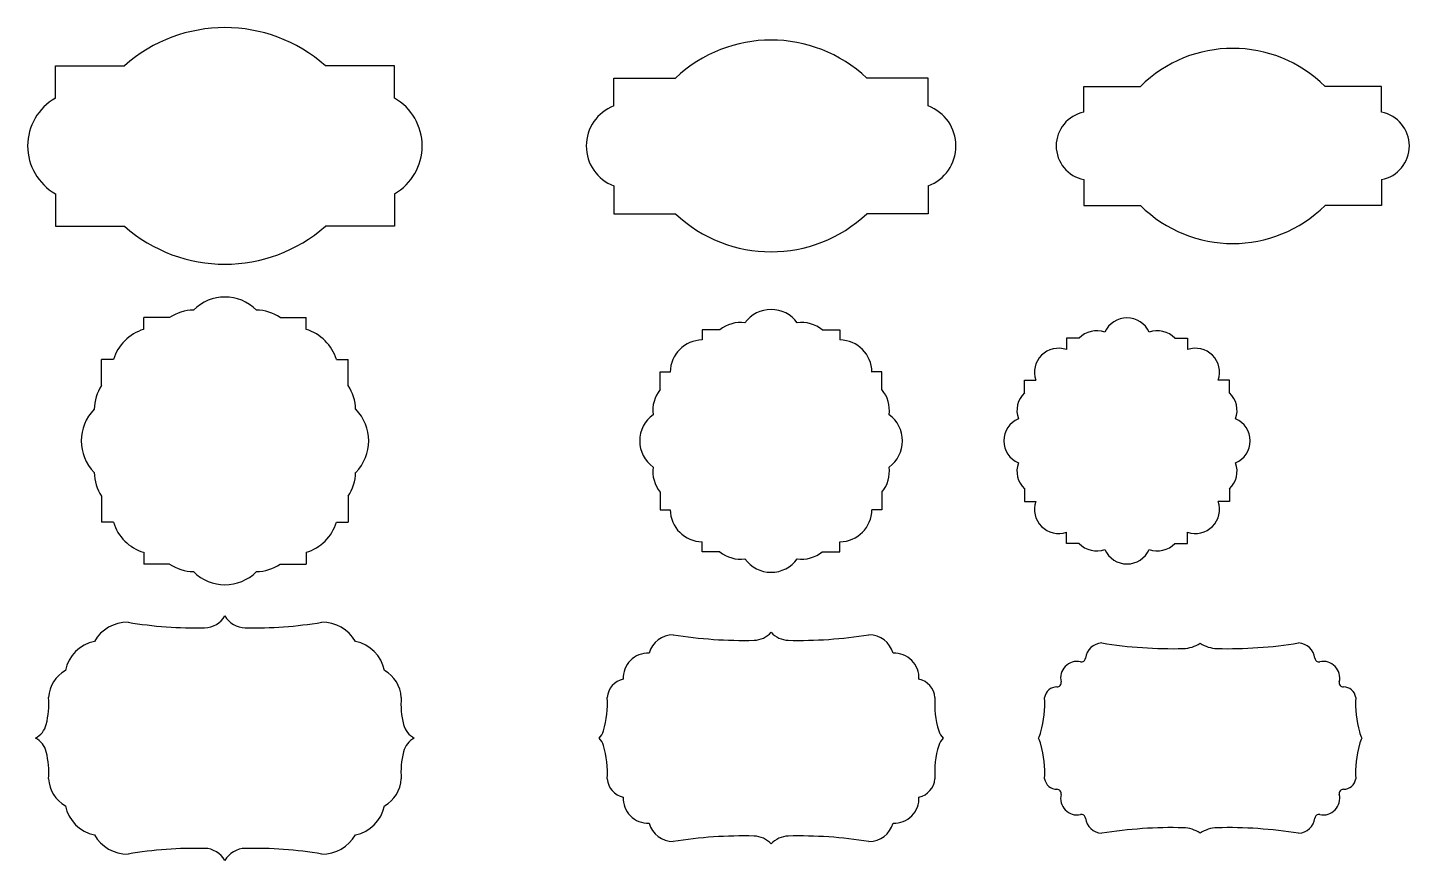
# Model space of a CAD drawing. Extents: x -243 to 91, y 1077 to 1278.
import ezdxf

# ---------------------------------------------------------------- set-up
doc = ezdxf.new("R2010")
doc.units = 0
doc.layers.get('0').update_dxf_attribs({"linetype": 'CONTINUOUS'})

msp = doc.modelspace()

# ---------------------------------------------------------------- linework, layer by layer
for p, q in [((-236.24, 1268.77), (-219.58, 1268.77)), ((-236.24, 1260.96), (-236.24, 1268.77)), ((-154.35, 1268.77), (-171.02, 1268.77)), ((-154.35, 1260.96), (-154.35, 1268.77)), ((-101.34, 1259.06), (-101.34, 1265.77)), ((-101.34, 1265.77), (-86.5, 1265.77)), ((-25.44, 1265.77), (-40.28, 1265.77)), ((-25.44, 1259.06), (-25.44, 1265.77)), ((12.17, 1263.77), (25.81, 1263.77)), ((12.17, 1257.55), (12.17, 1263.77)), ((84.06, 1263.77), (70.42, 1263.77)), ((84.06, 1257.55), (84.06, 1263.77)), ((-101.34, 1239.77), (-101.34, 1233.06)), ((-25.44, 1239.77), (-25.44, 1233.06)), ((12.17, 1241.28), (12.17, 1235.06)), ((84.06, 1241.28), (84.06, 1235.06)), ((-236.24, 1237.87), (-236.24, 1230.06)), ((-154.35, 1237.87), (-154.35, 1230.06)), ((12.17, 1235.06), (25.81, 1235.06)), ((84.06, 1235.06), (70.42, 1235.06)), ((-101.34, 1233.06), (-86.5, 1233.06)), ((-25.44, 1233.06), (-40.28, 1233.06)), ((-236.24, 1230.06), (-219.58, 1230.06)), ((-154.35, 1230.06), (-171.02, 1230.06)), ((-208.65, 1207.98), (-214.92, 1207.98)), ((-214.92, 1205.12), (-214.92, 1207.98)), ((-181.95, 1207.98), (-175.67, 1207.98)), ((-175.67, 1205.12), (-175.67, 1207.98)), ((-75.75, 1204.98), (-80.02, 1204.98)), ((-80.02, 1204.98), (-80.02, 1202.57)), ((-51.03, 1204.98), (-46.76, 1204.98)), ((-46.76, 1204.98), (-46.76, 1202.57)), ((10.99, 1202.98), (7.95, 1202.98)), ((7.95, 1202.98), (7.95, 1200.25)), ((34.15, 1202.98), (37.2, 1202.98)), ((37.2, 1202.98), (37.2, 1200.25)), ((-225.07, 1191.57), (-225.07, 1197.84)), ((-222.2, 1197.84), (-225.07, 1197.84)), ((-168.39, 1197.84), (-165.53, 1197.84)), ((-165.53, 1191.57), (-165.53, 1197.84)), ((-90.16, 1190.58), (-90.16, 1194.84)), ((-90.16, 1194.84), (-87.74, 1194.84)), ((-36.62, 1194.84), (-39.04, 1194.84)), ((-36.62, 1190.58), (-36.62, 1194.84)), ((-2.2, 1189.8), (-2.2, 1192.84)), ((-2.2, 1192.84), (0.54, 1192.84)), ((47.34, 1192.84), (44.6, 1192.84)), ((47.34, 1189.8), (47.34, 1192.84)), ((-225.07, 1164.86), (-225.07, 1158.59)), ((-165.53, 1164.86), (-165.53, 1158.59)), ((-90.16, 1165.85), (-90.16, 1161.59)), ((-36.62, 1165.85), (-36.62, 1161.59)), ((-2.2, 1166.64), (-2.2, 1163.59)), ((47.34, 1166.64), (47.34, 1163.59)), ((-90.16, 1161.59), (-87.74, 1161.59)), ((-36.62, 1161.59), (-39.04, 1161.59)), ((-2.2, 1163.59), (0.54, 1163.59)), ((47.34, 1163.59), (44.6, 1163.59)), ((-222.2, 1158.59), (-225.07, 1158.59)), ((-168.39, 1158.59), (-165.53, 1158.59)), ((7.95, 1153.45), (7.95, 1156.18)), ((37.2, 1153.45), (37.2, 1156.18)), ((-80.02, 1151.45), (-80.02, 1153.86)), ((-75.75, 1151.45), (-80.02, 1151.45)), ((-51.03, 1151.45), (-46.76, 1151.45)), ((-46.76, 1151.45), (-46.76, 1153.86)), ((10.99, 1153.45), (7.95, 1153.45)), ((34.15, 1153.45), (37.2, 1153.45)), ((-214.92, 1151.31), (-214.92, 1148.45)), ((-208.65, 1148.45), (-214.92, 1148.45)), ((-181.95, 1148.45), (-175.67, 1148.45)), ((-175.67, 1151.31), (-175.67, 1148.45))]:
    msp.add_line(p, q)
for centre, radius, start, end in [((-195.3, 1241.33), 36.64, 48.4969, 131.5031), ((-63.39, 1241.33), 33.64, 46.5961, 133.4039), ((48.12, 1241.33), 31.64, 45.1732, 134.8268), ((-229.66, 1249.41), 13.29, 119.7042, 240.2958), ((-160.94, 1249.41), 13.29, 299.7042, 60.2958), ((-97.75, 1249.41), 10.29, 110.3914, 249.6086), ((-29.03, 1249.41), 10.29, 290.3914, 69.6086), ((13.76, 1249.41), 8.29, 101.024, 258.976), ((82.48, 1249.41), 8.29, 281.024, 78.976), ((48.12, 1257.5), 31.64, 225.1732, 314.8268), ((-63.39, 1257.5), 33.64, 226.5961, 313.4039), ((-195.3, 1257.5), 36.64, 228.4969, 311.5031), ((-195.3, 1202.11), 10.82, 45.2168, 134.7832), ((-202.66, 1198.98), 10.82, 91.3621, 123.6156), ((-187.93, 1198.98), 10.82, 56.3844, 88.6379), ((-63.39, 1202.11), 7.82, 36.1391, 143.8609), ((-211.84, 1194.75), 10.82, 106.5851, 163.4149), ((-178.76, 1194.75), 10.82, 16.5851, 73.4149), ((-70.75, 1198.98), 7.82, 82.2844, 129.7717), ((-56.03, 1198.98), 7.82, 50.2283, 97.7156), ((15.21, 1198.98), 5.82, 69.6144, 136.4447), ((22.57, 1202.11), 5.82, 23.4691, 156.5309), ((29.93, 1198.98), 5.82, 43.5553, 110.3856), ((-79.93, 1194.75), 7.82, 90.6441, 179.3559), ((-46.85, 1194.75), 7.82, 0.6441, 89.3559), ((6.03, 1194.75), 5.82, 70.8129, 199.1871), ((39.11, 1194.75), 5.82, 340.8129, 109.1871), ((-216.06, 1185.58), 10.82, 146.3844, 178.6379), ((-174.54, 1185.58), 10.82, 1.3621, 33.6156), ((-84.15, 1185.58), 7.82, 140.2283, 187.7156), ((-42.63, 1185.58), 7.82, 352.2844, 39.7717), ((1.81, 1185.58), 5.82, 133.5553, 200.3856), ((43.33, 1185.58), 5.82, 339.6144, 46.4447), ((-219.19, 1178.22), 10.82, 135.2168, 224.7832), ((-171.4, 1178.22), 10.82, 315.2168, 44.7832), ((-87.29, 1178.22), 7.82, 126.1391, 233.8609), ((-39.49, 1178.22), 7.82, 306.1391, 53.8609), ((-1.33, 1178.22), 5.82, 113.4691, 246.5309), ((46.47, 1178.22), 5.82, 293.4691, 66.5309), ((-84.15, 1170.85), 7.82, 172.2844, 219.7717), ((-42.63, 1170.85), 7.82, 320.2283, 7.7156), ((1.81, 1170.85), 5.82, 159.6144, 226.4447), ((43.33, 1170.85), 5.82, 313.5553, 20.3856), ((-216.06, 1170.85), 10.82, 181.3621, 213.6156), ((-174.54, 1170.85), 10.82, 326.3844, 358.6379), ((-79.93, 1161.68), 7.82, 180.6441, 269.3559), ((-46.85, 1161.68), 7.82, 270.6441, 359.3559), ((6.03, 1161.68), 5.82, 160.8129, 289.1871), ((39.11, 1161.68), 5.82, 250.8129, 19.1871), ((-211.84, 1161.68), 10.82, 196.5851, 253.4149), ((-178.76, 1161.68), 10.82, 286.5851, 343.4149), ((-70.75, 1157.46), 7.82, 230.2283, 277.7156), ((-56.03, 1157.46), 7.82, 262.2844, 309.7717), ((15.21, 1157.46), 5.82, 223.5553, 290.3856), ((22.57, 1154.32), 5.82, 203.4691, 336.5309), ((29.93, 1157.46), 5.82, 249.6144, 316.4447), ((-202.66, 1157.46), 10.82, 236.3844, 268.6379), ((-187.93, 1157.46), 10.82, 271.3621, 303.6156), ((-63.39, 1154.32), 7.82, 216.1391, 323.8609), ((-195.3, 1154.32), 10.82, 225.2168, 314.7832), ((-200.32, 1138.87), 5.81, 271.2177, 329.7705), ((-190.28, 1138.87), 5.81, 210.2295, 268.7823), ((-218.84, 1125.25), 9.18, 89.1304, 150.2913), ((-202.04, 1234.42), 101.37, 260.5417, 271.0449), ((-188.55, 1234.42), 101.37, 268.9551, 279.4583), ((-171.76, 1125.25), 9.18, 29.7087, 90.8696), ((-86.93, 1125.25), 6.18, 90.9998, 163.7959), ((-70.13, 1234.42), 104.37, 260.6785, 271.4369), ((-67.67, 1135.81), 5.73, 271.5616, 318.3345), ((-59.11, 1135.81), 5.73, 221.6655, 268.4384), ((-56.65, 1234.42), 104.37, 268.5631, 279.3215), ((-39.85, 1125.25), 6.18, 16.2041, 89.0002), ((-225.02, 1120.98), 9, 101.5002, 168.4345), ((-165.58, 1120.98), 9, 11.5655, 78.4998), ((16.7, 1125.25), 4.18, 93.2261, 173.121), ((33.5, 1234.42), 106.37, 260.7859, 271.438), ((35.96, 1135.81), 7.73, 271.5443, 303.63), ((44.53, 1135.81), 7.73, 236.37, 268.4557), ((46.99, 1234.42), 106.37, 268.562, 279.2141), ((63.79, 1125.25), 4.18, 6.879, 86.7739), ((-93.11, 1120.98), 6, 87.6574, 182.8547), ((-33.67, 1120.98), 6, 357.1453, 92.3426), ((10.53, 1120.98), 4, 78.0246, 193.7302), ((11.56, 1125.87), 1, 258.0246, 353.121), ((68.93, 1125.87), 1, 186.879, 281.9754), ((69.96, 1120.98), 4, 346.2698, 101.9754), ((-229.95, 1115.86), 7.94, 119.2206, 177.0296), ((-160.64, 1115.86), 7.94, 2.9704, 60.7794), ((-98.05, 1115.86), 4.94, 102.2942, 175.0902), ((-28.73, 1115.86), 4.94, 4.9098, 77.7058), ((5.59, 1115.86), 2.94, 88.7923, 172.5134), ((5.67, 1119.8), 1, 268.7923, 13.7302), ((74.82, 1119.8), 1, 166.2698, 271.2077), ((74.9, 1115.86), 2.94, 7.4866, 91.2077), ((-257.38, 1114.71), 19.56, 345.2984, 4.5602), ((-133.22, 1114.71), 19.56, 175.4398, 194.7016), ((-125.47, 1114.71), 22.56, 343.2626, 3.9817), ((-1.31, 1114.71), 22.56, 176.0183, 196.7374), ((-21.84, 1114.71), 24.56, 343.9992, 3.5643), ((102.33, 1114.71), 24.56, 176.4357, 196.0008), ((-243.37, 1110.92), 5.04, 297.5586, 346.5489), ((-147.23, 1110.92), 5.04, 193.4511, 242.4414), ((-108.23, 1109.64), 4.59, 315.9508, 341.9191), ((-18.55, 1109.64), 4.59, 198.0809, 224.0492), ((-4.6, 1109.64), 6.59, 331.0433, 345.0737), ((85.09, 1109.64), 6.59, 194.9263, 208.9567), ((-243.37, 1101.98), 5.04, 13.4511, 62.4414), ((-147.23, 1101.98), 5.04, 117.5586, 166.5489), ((-108.23, 1103.26), 4.59, 18.0809, 44.0492), ((-125.47, 1098.19), 22.56, 356.0183, 16.7374), ((-1.31, 1098.19), 22.56, 163.2626, 183.9817), ((-18.55, 1103.26), 4.59, 135.9508, 161.9191), ((-4.6, 1103.26), 6.59, 14.9263, 28.9567), ((-21.84, 1098.19), 24.56, 356.4357, 16.0008), ((102.33, 1098.19), 24.56, 163.9992, 183.5643), ((85.09, 1103.26), 6.59, 151.0433, 165.0737), ((-257.38, 1098.19), 19.56, 355.4398, 14.7016), ((-133.22, 1098.19), 19.56, 165.2984, 184.5602), ((-229.95, 1097.05), 7.94, 182.9704, 240.7794), ((-160.64, 1097.05), 7.94, 299.2206, 357.0296), ((-98.05, 1097.05), 4.94, 184.9098, 257.7058), ((-28.73, 1097.05), 4.94, 282.2942, 355.0902), ((5.59, 1097.05), 2.94, 187.4866, 271.2077), ((74.9, 1097.05), 2.94, 268.7923, 352.5134), ((-93.11, 1091.92), 6, 177.1453, 272.3426), ((-33.67, 1091.92), 6, 267.6574, 2.8547), ((5.67, 1093.1), 1, 346.2698, 91.2077), ((10.53, 1091.92), 4, 166.2698, 281.9754), ((69.96, 1091.92), 4, 258.0246, 13.7302), ((74.82, 1093.1), 1, 88.7923, 193.7302), ((-225.02, 1091.92), 9, 191.5655, 258.4998), ((-165.58, 1091.92), 9, 281.5002, 348.4345), ((11.56, 1087.03), 1, 6.879, 101.9754), ((68.93, 1087.03), 1, 78.0246, 173.121), ((-86.93, 1087.65), 6.18, 196.2041, 269.0002), ((-39.85, 1087.65), 6.18, 270.9998, 343.7959), ((16.7, 1087.65), 4.18, 186.879, 266.7739), ((33.5, 978.48), 106.37, 88.562, 99.2141), ((35.96, 1077.09), 7.73, 56.37, 88.4557), ((44.53, 1077.09), 7.73, 91.5443, 123.63), ((46.99, 978.48), 106.37, 80.7859, 91.438), ((63.79, 1087.65), 4.18, 273.2261, 353.121), ((-218.84, 1087.65), 9.18, 209.7087, 270.8696), ((-171.76, 1087.65), 9.18, 269.1304, 330.2913), ((-70.13, 978.48), 104.37, 88.5631, 99.3215), ((-67.67, 1077.09), 5.73, 41.6655, 88.4384), ((-59.11, 1077.09), 5.73, 91.5616, 138.3345), ((-56.65, 978.48), 104.37, 80.6785, 91.4369), ((-202.04, 978.48), 101.37, 88.9551, 99.4583), ((-200.32, 1074.03), 5.81, 30.2295, 88.7823), ((-190.28, 1074.03), 5.81, 91.2177, 149.7705), ((-188.55, 978.48), 101.37, 80.5417, 91.0449)]:
    msp.add_arc(centre, radius, start, end)

doc.saveas('drawing.dxf')
